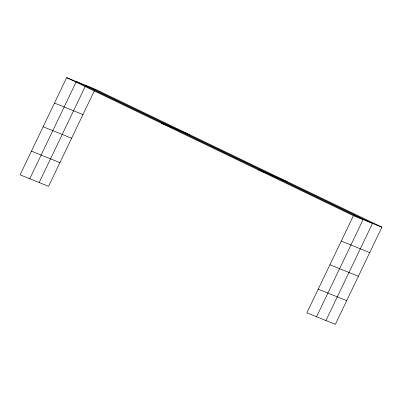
<?xml version="1.0" encoding="UTF-8"?>
<svg xmlns="http://www.w3.org/2000/svg" width="402" height="402" viewBox="0 0 402 402"><rect width="100%" height="100%" fill="white"/><g stroke="black" fill="none" stroke-linecap="round" stroke-linejoin="round"><path stroke-width="0.6" d="M95.123 89.164L66.657 77.651L20.1 174.82L48.567 186.332L95.123 89.164L381.9 227.18L335.343 324.349L306.877 312.836L353.433 215.668L381.9 227.18M29.778 178.734L76.335 81.566L363.112 219.582L316.555 316.751M39.175 182.533L85.726 85.365L372.503 223.381L325.952 320.55M161.292 123.198L189.759 134.71M258.798 170.121L287.264 181.634M54.476 103.068L82.948 114.58M341.253 241.084L369.724 252.597M43.135 126.746L71.601 138.258M329.911 264.762L358.378 276.274M31.446 151.142L59.913 162.654M318.223 289.159L346.69 300.671M66.657 77.651L353.433 215.668"/></g></svg>
